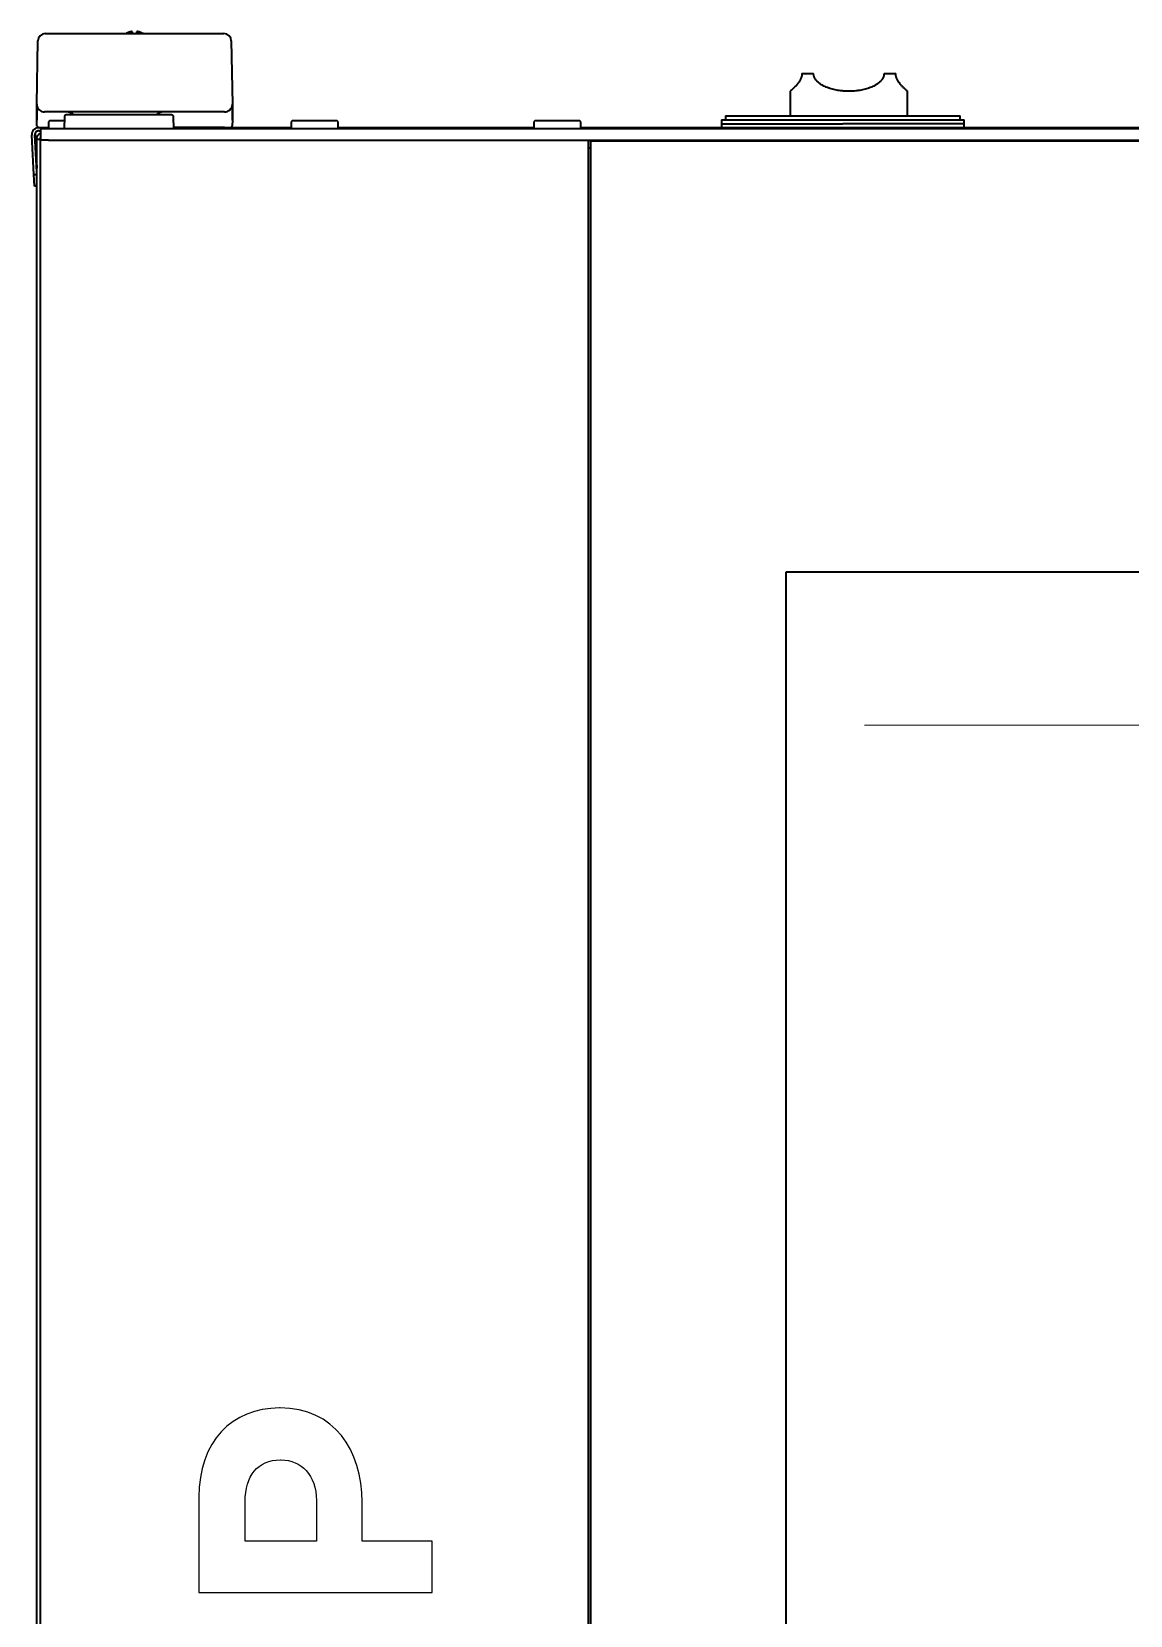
# Model space of a CAD drawing. Extents: x 6327 to 10269, y -393 to 3371.
# Drawn here: x 8426.8 to 8707.5, y 1875.4 to 2280 of the extents above; entities that cross this region are included whole.
import ezdxf

# ---------------------------------------------------------------- set-up
doc = ezdxf.new("R2010")
doc.units = 0
doc.header["$LTSCALE"] = 5
doc.layers.get('0').update_dxf_attribs({"linetype": 'CONTINUOUS', "lineweight": 0})
doc.layers.add('1', color=7, linetype='CONTINUOUS', true_color=0xffffff)

msp = doc.modelspace()

# ---------------------------------------------------------------- linework, layer by layer
at = {"color": 2}
msp.add_line((8639.57, 2102.83), (8966.57, 2102.83), dxfattribs=at)
at = {"layer": '1', "color": 7, "linetype": 'Continuous', "lineweight": 35}
for p, q in [((8430.25, 2279.53), (8435.35, 2279.53)), ((8435.35, 2279.53), (8470.79, 2279.53)), ((8470.79, 2279.53), (8475.89, 2279.53)), ((8428.07, 2261.53), (8428.35, 2277.66)), ((8477.79, 2277.66), (8478.07, 2261.53)), ((8623.57, 2269.33), (8626.57, 2269.33)), ((8644.57, 2269.33), (8647.57, 2269.33)), ((8620.57, 2264.83), (8620.57, 2258.53)), ((8650.57, 2258.53), (8650.57, 2264.83)), ((8428.07, 2261.52), (8428.07, 2261.53)), ((8428.08, 2261.46), (8428.07, 2261.53)), ((8428.07, 2261.49), (8428.07, 2257.53)), ((8428.08, 2261.38), (8428.07, 2261.46)), ((8428.08, 2257.39), (8428.08, 2261.38)), ((8435.07, 2259.53), (8430.07, 2259.53)), ((8471.07, 2259.53), (8435.07, 2259.53)), ((8435.13, 2258.28), (8435.07, 2255.28)), ((8449.07, 2258.78), (8435.63, 2258.78)), ((8462.52, 2258.78), (8449.07, 2258.78)), ((8463.07, 2255.28), (8463.02, 2258.28)), ((8476.07, 2259.53), (8471.07, 2259.53)), ((8478.07, 2261.53), (8478.07, 2261.52)), ((8478.07, 2261.53), (8478.07, 2261.46)), ((8478.07, 2257.53), (8478.07, 2261.49)), ((8478.07, 2261.49), (8478.07, 2261.49)), ((8478.07, 2261.49), (8478.07, 2261.38)), ((8478.07, 2261.38), (8478.07, 2257.39)), ((8604.07, 2258.53), (8664.07, 2258.53)), ((8604.07, 2258.53), (8604.07, 2257.53)), ((8664.07, 2257.53), (8664.07, 2258.53)), ((8428.07, 2257.53), (8428.08, 2257.39)), ((8428.13, 2256.01), (8428.08, 2257.39)), ((8428.57, 2255.53), (8428.67, 2255.53)), ((8428.57, 2254.73), (8429.07, 2254.73)), ((8428.67, 2255.53), (8430.08, 2255.53)), ((8429.07, 2255.28), (8431.07, 2255.28)), ((8429.07, 2255.28), (8429.07, 2252.28)), ((8429.57, 2255.53), (8429.57, 2255.28)), ((8430.08, 2255.53), (8431.07, 2255.53)), ((8431.32, 2257.28), (8431.07, 2257.03)), ((8431.07, 2257.03), (8431.07, 2255.53)), ((8431.07, 2255.53), (8431.32, 2255.28)), ((8431.07, 2255.28), (9175.07, 2255.28)), ((8435.11, 2257.28), (8431.32, 2257.28)), ((8476.07, 2255.53), (8463.07, 2255.53)), ((8476.07, 2255.53), (8477.49, 2255.53)), ((8477.49, 2255.53), (8493.08, 2255.53)), ((8478.07, 2257.39), (8478.02, 2256.01)), ((8478.07, 2257.39), (8478.07, 2257.53)), ((8493.32, 2257.28), (8493.07, 2257.03)), ((8493.07, 2257.03), (8493.07, 2255.53)), ((8493.07, 2255.53), (8493.32, 2255.28)), ((8504.82, 2257.28), (8493.32, 2257.28)), ((8505.07, 2257.03), (8504.82, 2257.28)), ((8504.82, 2255.28), (8505.07, 2255.53)), ((8505.07, 2255.53), (8505.07, 2257.03)), ((8505.08, 2255.53), (8555.07, 2255.53)), ((8555.32, 2257.28), (8555.07, 2257.03)), ((8555.07, 2257.03), (8555.07, 2255.53)), ((8555.07, 2255.53), (8555.32, 2255.28)), ((8566.82, 2257.28), (8555.32, 2257.28)), ((8567.07, 2257.03), (8566.82, 2257.28)), ((8566.82, 2255.28), (8567.07, 2255.53)), ((8567.07, 2255.53), (8567.07, 2257.03)), ((8567.07, 2255.53), (9039.07, 2255.53)), ((8603.07, 2257.53), (8665.07, 2257.53)), ((8603.07, 2257.53), (8603.07, 2256.53)), ((8603.07, 2256.53), (8603.07, 2255.53)), ((8603.07, 2256.53), (8634.07, 2256.53)), ((8665.07, 2256.53), (8634.07, 2256.53)), ((8665.07, 2256.53), (8665.07, 2257.53)), ((8665.07, 2255.53), (8665.07, 2256.53)), ((8427.31, 2243.52), (8426.78, 2253.63)), ((8428.07, 2244.16), (8427.57, 2253.67)), ((8427.63, 2253.67), (8428.07, 2245.19)), ((8428.07, 1374.13), (8428.07, 2252.53)), ((8429.07, 2252.53), (8428.07, 2252.53)), ((8431.07, 2252.28), (8429.07, 2252.28)), ((8429.07, 2252.28), (8429.07, 2252.28)), ((8429.07, 1400.78), (8429.07, 2252.28)), ((8431.07, 2252.28), (8567.07, 2252.28)), ((8567.07, 2252.28), (9039.07, 2252.28)), ((8569.07, 1400.78), (8569.07, 2252.28)), ((8569.57, 2250.28), (8569.07, 2250.28)), ((8569.57, 2252.03), (8569.57, 1401.03)), ((9036.57, 2252.03), (8569.57, 2252.03)), ((8570.07, 2252.28), (8570.07, 2252.03)), ((8570.55, 2252.03), (8570.55, 2252.28)), ((8570.57, 2252.03), (8570.57, 2252.28)), ((8572.57, 2252.28), (8572.57, 2252.03)), ((8601.57, 2252.03), (8601.57, 2252.28)), ((8604.57, 2252.28), (8604.57, 2252.03)), ((8427.31, 2243.52), (8428.07, 2243.56)), ((8427.46, 2240.53), (8427.31, 2243.52)), ((8428.07, 2240.56), (8427.46, 2240.53)), ((8619.57, 1511.03), (8619.57, 2142.03)), ((8619.57, 2142.03), (8986.57, 2142.03))]:
    msp.add_line(p, q, dxfattribs=at)
at = {"layer": '1', "color": 7, "linetype": 'Continuous', "lineweight": 25}
for p, q in [((8490.26, 1928.39), (8490.09, 1928.39)), ((8490.35, 1915.12), (8490.52, 1915.12)), ((8469.5, 1905.58), (8469.5, 1881.24)), ((8481.33, 1894.35), (8481.33, 1904.48)), ((8499.54, 1904.73), (8499.54, 1894.35)), ((8511.2, 1894.35), (8511.2, 1904.31)), ((8499.54, 1894.35), (8481.33, 1894.35)), ((8529.07, 1894.35), (8511.2, 1894.35)), ((8529.07, 1881.24), (8529.07, 1894.35)), ((8469.5, 1881.24), (8529.07, 1881.24))]:
    msp.add_line(p, q, dxfattribs=at)
at = {"layer": '1', "color": 7, "linetype": 'Continuous', "lineweight": 35}
for centre, radius, start, end in [((8430.25, 2277.63), 1.9, 90, 179), ((8475.89, 2277.63), 1.9, 1, 90), ((8430.07, 2261.53), 2, 182, 270), ((8435.63, 2258.28), 0.5, 90, 179), ((8435.62, 2256.53), 3, 48.59, 90), ((8460.52, 2256.53), 3, 90, 131.41), ((8462.52, 2258.28), 0.5, 1, 90), ((8476.07, 2261.53), 2, 270, 358), ((8428.57, 2253.73), 1.8, 90, 183), ((8428.57, 2253.73), 1, 90, 183)]:
    msp.add_arc(centre, radius, start, end, dxfattribs=at)
for centre, major_axis, ratio, start_param, end_param in [((8411.61, 2675.58), (-16.46, 414.14), 0.000092, 3.131473, 3.160761), ((8494.63, 2678.27), (16.56, 416.83), 0.000092, 3.122413, 3.157298), ((8428.63, 2253.73), (-0.726, 0.689), 0.998716, -0.810936, 0.810936)]:
    msp.add_ellipse(centre, major_axis=major_axis, ratio=ratio, start_param=start_param, end_param=end_param, dxfattribs=at)
for points, knots in [([(8452.07, 2280.02), (8452.02, 2280.01), (8451.91, 2279.98), (8451.75, 2279.93), (8451.59, 2279.87), (8451.43, 2279.81), (8451.28, 2279.74), (8451.13, 2279.67), (8450.99, 2279.6), (8450.9, 2279.55), (8450.88, 2279.53)], [0, 0, 0, 0, 0.134116, 0.268232, 0.402347, 0.536463, 0.670579, 0.804695, 0.938811, 1, 1, 1, 1]), ([(8452.57, 2279.53), (8452.57, 2279.63), (8452.57, 2279.72), (8452.57, 2279.84), (8452.57, 2279.88), (8452.57, 2279.96), (8452.57, 2279.99), (8452.57, 2280.02)], [0, 0, 0, 0, 0.457375, 0.457375, 0.728688, 0.728688, 1, 1, 1, 1]), ([(8455.28, 2279.53), (8455.1, 2279.63), (8454.93, 2279.72), (8454.64, 2279.84), (8454.53, 2279.88), (8454.3, 2279.96), (8454.19, 2279.99), (8454.07, 2280.02)], [0, 0, 0, 0, 0.457379, 0.457379, 0.728689, 0.728689, 1, 1, 1, 1]), ([(8623.57, 2269.33), (8623.57, 2269.27), (8623.57, 2269.21), (8623.56, 2269.09), (8623.56, 2269.03), (8623.54, 2268.85), (8623.52, 2268.74), (8623.47, 2268.51), (8623.43, 2268.4), (8623.36, 2268.2), (8623.33, 2268.1), (8623.26, 2267.96), (8623.24, 2267.91), (8623.2, 2267.82), (8623.18, 2267.77), (8623.11, 2267.64), (8623.06, 2267.55), (8622.97, 2267.39), (8622.92, 2267.32), (8622.82, 2267.17), (8622.77, 2267.09), (8622.69, 2266.99), (8622.67, 2266.95), (8622.62, 2266.89), (8622.59, 2266.85), (8622.52, 2266.76), (8622.47, 2266.69), (8622.32, 2266.51), (8622.22, 2266.4), (8622.04, 2266.19), (8621.95, 2266.1), (8621.77, 2265.91), (8621.68, 2265.83), (8621.56, 2265.71), (8621.52, 2265.67), (8621.44, 2265.6), (8621.41, 2265.56), (8621.3, 2265.46), (8621.23, 2265.4), (8621.04, 2265.22), (8620.93, 2265.13), (8620.8, 2265.01), (8620.76, 2264.98), (8620.71, 2264.94), (8620.68, 2264.92), (8620.66, 2264.9), (8620.65, 2264.89), (8620.65, 2264.89), (8620.62, 2264.86), (8620.6, 2264.85), (8620.58, 2264.83), (8620.57, 2264.83), (8620.57, 2264.83), (8620.57, 2264.83), (8620.57, 2264.83)], [0, 0, 0, 0, 0.015615, 0.015615, 0.031229, 0.031229, 0.062458, 0.062458, 0.093687, 0.093687, 0.124916, 0.124916, 0.140531, 0.140531, 0.156145, 0.156145, 0.187374, 0.187374, 0.218603, 0.218603, 0.249832, 0.249832, 0.265447, 0.265447, 0.281061, 0.281061, 0.312291, 0.312291, 0.374749, 0.374749, 0.437207, 0.437207, 0.499665, 0.499665, 0.530894, 0.530894, 0.562123, 0.562123, 0.624581, 0.624581, 0.749497, 0.749497, 0.811955, 0.811955, 0.843184, 0.858799, 0.858799, 0.874413, 0.874413, 0.936872, 0.936872, 0.99933, 0.99933, 1, 1, 1, 1]), ([(8644.57, 2269.33), (8644.57, 2269.27), (8644.57, 2269.21), (8644.56, 2269.09), (8644.55, 2269.03), (8644.53, 2268.85), (8644.5, 2268.74), (8644.43, 2268.51), (8644.38, 2268.4), (8644.29, 2268.2), (8644.23, 2268.1), (8644.16, 2267.98), (8644.15, 2267.96), (8644.11, 2267.91), (8644.1, 2267.89), (8644.05, 2267.82), (8644.02, 2267.77), (8643.92, 2267.64), (8643.85, 2267.55), (8643.7, 2267.39), (8643.63, 2267.31), (8643.47, 2267.16), (8643.39, 2267.09), (8643.27, 2266.99), (8643.22, 2266.95), (8643.14, 2266.89), (8643.09, 2266.85), (8642.96, 2266.76), (8642.88, 2266.69), (8642.7, 2266.57), (8642.6, 2266.52), (8642.42, 2266.4), (8642.32, 2266.35), (8641.85, 2266.09), (8641.45, 2265.91), (8640.93, 2265.71), (8640.82, 2265.67), (8640.61, 2265.6), (8640.29, 2265.49), (8639.96, 2265.39), (8639.3, 2265.22), (8638.85, 2265.13), (8638.27, 2265.03), (8638.1, 2265.01), (8637.92, 2264.98), (8637.8, 2264.97), (8637.75, 2264.96), (8637.45, 2264.92), (8637.22, 2264.9), (8636.51, 2264.84), (8636.04, 2264.83), (8635.1, 2264.83), (8634.63, 2264.84), (8634.04, 2264.89), (8633.92, 2264.9), (8633.68, 2264.93), (8633.33, 2264.96), (8632.98, 2265.01), (8632.3, 2265.13), (8631.85, 2265.22), (8631.19, 2265.39), (8630.97, 2265.46), (8630.65, 2265.56), (8630.54, 2265.59), (8630.33, 2265.67), (8630.22, 2265.71), (8629.91, 2265.83), (8629.7, 2265.91), (8629.3, 2266.09), (8629.11, 2266.19), (8628.73, 2266.4), (8628.54, 2266.51), (8628.27, 2266.69), (8628.18, 2266.76), (8628.01, 2266.89), (8627.92, 2266.95), (8627.76, 2267.09), (8627.68, 2267.16), (8627.52, 2267.32), (8627.44, 2267.39), (8627.33, 2267.52), (8627.3, 2267.56), (8627.23, 2267.64), (8627.19, 2267.68), (8627.09, 2267.82), (8627.03, 2267.91), (8626.91, 2268.1), (8626.86, 2268.2), (8626.8, 2268.32), (8626.79, 2268.35), (8626.76, 2268.4), (8626.75, 2268.43), (8626.72, 2268.51), (8626.7, 2268.57), (8626.65, 2268.73), (8626.62, 2268.85), (8626.6, 2269), (8626.59, 2269.03), (8626.59, 2269.09), (8626.58, 2269.12), (8626.58, 2269.21), (8626.57, 2269.27), (8626.57, 2269.33)], [0, 0, 0, 0, 0.007812, 0.007812, 0.015625, 0.015625, 0.03125, 0.03125, 0.046875, 0.046875, 0.0625, 0.0625, 0.066406, 0.066406, 0.070313, 0.070313, 0.078125, 0.078125, 0.09375, 0.09375, 0.109375, 0.109375, 0.125, 0.125, 0.132813, 0.132813, 0.140625, 0.140625, 0.15625, 0.15625, 0.171875, 0.171875, 0.1875, 0.1875, 0.25, 0.25, 0.265625, 0.265625, 0.28125, 0.3125, 0.3125, 0.375, 0.375, 0.390625, 0.398438, 0.398438, 0.40625, 0.40625, 0.4375, 0.4375, 0.5, 0.5, 0.5625, 0.5625, 0.578125, 0.578125, 0.59375, 0.625, 0.625, 0.6875, 0.6875, 0.71875, 0.71875, 0.734375, 0.734375, 0.75, 0.75, 0.78125, 0.78125, 0.8125, 0.8125, 0.84375, 0.84375, 0.859375, 0.859375, 0.875, 0.875, 0.890625, 0.890625, 0.90625, 0.90625, 0.914062, 0.914062, 0.921875, 0.921875, 0.9375, 0.9375, 0.953125, 0.953125, 0.957031, 0.957031, 0.960937, 0.960937, 0.96875, 0.96875, 0.984375, 0.984375, 0.988281, 0.988281, 0.992187, 0.992187, 1, 1, 1, 1]), ([(8650.57, 2264.83), (8650.57, 2264.83), (8650.57, 2264.83), (8650.57, 2264.83), (8650.57, 2264.83), (8650.54, 2264.85), (8650.53, 2264.86), (8650.46, 2264.92), (8650.39, 2264.98), (8650.28, 2265.07), (8650.25, 2265.1), (8650.21, 2265.13), (8650.18, 2265.16), (8650.17, 2265.17), (8650.1, 2265.23), (8650.04, 2265.28), (8649.92, 2265.4), (8649.85, 2265.46), (8649.7, 2265.6), (8649.63, 2265.67), (8649.46, 2265.83), (8649.38, 2265.91), (8649.2, 2266.09), (8649.11, 2266.19), (8648.99, 2266.32), (8648.97, 2266.35), (8648.92, 2266.4), (8648.9, 2266.43), (8648.82, 2266.52), (8648.77, 2266.57), (8648.63, 2266.76), (8648.53, 2266.88), (8648.4, 2267.06), (8648.38, 2267.09), (8648.33, 2267.17), (8648.3, 2267.2), (8648.23, 2267.32), (8648.18, 2267.39), (8648.08, 2267.56), (8648.04, 2267.64), (8647.95, 2267.81), (8647.9, 2267.91), (8647.85, 2268.03), (8647.84, 2268.05), (8647.82, 2268.1), (8647.79, 2268.17), (8647.76, 2268.25), (8647.71, 2268.41), (8647.68, 2268.51), (8647.65, 2268.65), (8647.64, 2268.68), (8647.63, 2268.74), (8647.62, 2268.77), (8647.61, 2268.85), (8647.6, 2268.91), (8647.58, 2269.09), (8647.57, 2269.21), (8647.57, 2269.33)], [0, 0, 0, 0, 0.001747, 0.001747, 0.064137, 0.064137, 0.126528, 0.126528, 0.25131, 0.25131, 0.282505, 0.298103, 0.298103, 0.313701, 0.313701, 0.376092, 0.376092, 0.438482, 0.438482, 0.500873, 0.500873, 0.563264, 0.563264, 0.625655, 0.625655, 0.641253, 0.641253, 0.65685, 0.65685, 0.688046, 0.688046, 0.750437, 0.750437, 0.766034, 0.766034, 0.781632, 0.781632, 0.812827, 0.812827, 0.844023, 0.844023, 0.875218, 0.875218, 0.883017, 0.883017, 0.890816, 0.906414, 0.906414, 0.937609, 0.937609, 0.945408, 0.945408, 0.953207, 0.953207, 0.968805, 0.968805, 1, 1, 1, 1]), ([(8428.07, 2252.53), (8428.07, 2252.64), (8428.08, 2252.76), (8428.13, 2252.99), (8428.16, 2253.11), (8428.25, 2253.32), (8428.31, 2253.43), (8428.44, 2253.62), (8428.52, 2253.72), (8428.68, 2253.88), (8428.77, 2253.96), (8428.93, 2254.06), (8429, 2254.1), (8429.06, 2254.13)], [0, 0, 0, 0, 0.177861, 0.177861, 0.355721, 0.355721, 0.533582, 0.533582, 0.711442, 0.711442, 0.889303, 0.889303, 1, 1, 1, 1]), ([(8428.13, 2256.01), (8428.13, 2256), (8428.13, 2255.99), (8428.13, 2255.97), (8428.13, 2255.95), (8428.13, 2255.94)], [0, 0, 0, 0, 0.5, 0.5, 1, 1, 1, 1]), ([(8428.13, 2255.94), (8428.14, 2255.91), (8428.15, 2255.88), (8428.16, 2255.84), (8428.17, 2255.83), (8428.18, 2255.8), (8428.18, 2255.79), (8428.21, 2255.75), (8428.22, 2255.73), (8428.25, 2255.69), (8428.26, 2255.68), (8428.28, 2255.66), (8428.29, 2255.65), (8428.33, 2255.62), (8428.35, 2255.61), (8428.39, 2255.59), (8428.4, 2255.58), (8428.43, 2255.57), (8428.44, 2255.56), (8428.48, 2255.55), (8428.51, 2255.54), (8428.55, 2255.53), (8428.57, 2255.53), (8428.6, 2255.53), (8428.61, 2255.53), (8428.63, 2255.53)], [0, 0, 0, 0, 0.125, 0.125, 0.1875, 0.1875, 0.25, 0.25, 0.375, 0.375, 0.4375, 0.4375, 0.5, 0.5, 0.625, 0.625, 0.6875, 0.6875, 0.75, 0.75, 0.875, 0.875, 0.9375, 0.9375, 1, 1, 1, 1]), ([(8477.52, 2255.53), (8477.53, 2255.53), (8477.55, 2255.53), (8477.58, 2255.53), (8477.59, 2255.53), (8477.64, 2255.54), (8477.66, 2255.55), (8477.7, 2255.56), (8477.72, 2255.57), (8477.75, 2255.58), (8477.76, 2255.59), (8477.8, 2255.61), (8477.82, 2255.62), (8477.85, 2255.65), (8477.86, 2255.66), (8477.88, 2255.68), (8477.89, 2255.69), (8477.92, 2255.73), (8477.94, 2255.75), (8477.96, 2255.79), (8477.97, 2255.8), (8477.98, 2255.83), (8477.99, 2255.84), (8478, 2255.88), (8478.01, 2255.91), (8478.01, 2255.94)], [0, 0, 0, 0, 0.0625, 0.0625, 0.125, 0.125, 0.25, 0.25, 0.3125, 0.3125, 0.375, 0.375, 0.5, 0.5, 0.5625, 0.5625, 0.625, 0.625, 0.75, 0.75, 0.8125, 0.8125, 0.875, 0.875, 1, 1, 1, 1]), ([(8478.01, 2255.94), (8478.02, 2255.95), (8478.02, 2255.97), (8478.02, 2255.99), (8478.02, 2256), (8478.02, 2256.01)], [0, 0, 0, 0, 0.5, 0.5, 1, 1, 1, 1]), ([(8429.05, 2253.09), (8429.04, 2253.09), (8429.04, 2253.08), (8429.01, 2253.03), (8428.97, 2252.97), (8428.94, 2252.88), (8428.93, 2252.85), (8428.91, 2252.8), (8428.91, 2252.78), (8428.9, 2252.75), (8428.88, 2252.67), (8428.87, 2252.59), (8428.87, 2252.53)], [0, 0, 0, 0, 0.01615, 0.01615, 0.3441, 0.3441, 0.508075, 0.508075, 0.590063, 0.590063, 0.67205, 1, 1, 1, 1])]:
    msp.add_open_spline(points, degree=3, knots=knots, dxfattribs=at)
for points, degree in [([(8452.57, 2280.02), (8452.55, 2280.03), (8452.5, 2280.03), (8452.42, 2280.04), (8452.35, 2280.04), (8452.28, 2280.04), (8452.21, 2280.04), (8452.14, 2280.03), (8452.1, 2280.02), (8452.07, 2280.02)], 3), ([(8454.07, 2280.02), (8454.05, 2280.02), (8454, 2280.03), (8453.93, 2280.04), (8453.86, 2280.04), (8453.79, 2280.04), (8453.72, 2280.04), (8453.64, 2280.03), (8453.6, 2280.02), (8453.57, 2280.02)], 3), ([(8453.57, 2280.02), (8453.57, 2280.01), (8453.57, 2279.98), (8453.57, 2279.93), (8453.57, 2279.87), (8453.57, 2279.81), (8453.57, 2279.74), (8453.57, 2279.67), (8453.57, 2279.58), (8453.57, 2279.51), (8453.57, 2279.47)], 3), ([(8428.08, 2261.41), (8428.08, 2261.4), (8428.08, 2261.39), (8428.08, 2261.38)], 3), ([(8478.07, 2261.42), (8478.07, 2261.38)], 1)]:
    msp.add_open_spline(points, degree=degree, dxfattribs=at)
at = {"layer": '1', "color": 7, "linetype": 'Continuous', "lineweight": 25}
for points in [[(8490.09, 1928.39), (8477.92, 1928.39), (8469.5, 1919.8), (8469.5, 1905.58)], [(8511.2, 1904.31), (8511.2, 1917.67), (8504.05, 1928.39), (8490.26, 1928.39)], [(8481.33, 1904.48), (8481.33, 1911.03), (8484.48, 1915.12), (8490.35, 1915.12)], [(8490.52, 1915.12), (8495.63, 1915.12), (8499.54, 1911.29), (8499.54, 1904.73)]]:
    msp.add_open_spline(points, degree=3, dxfattribs=at)

doc.saveas('drawing.dxf')
